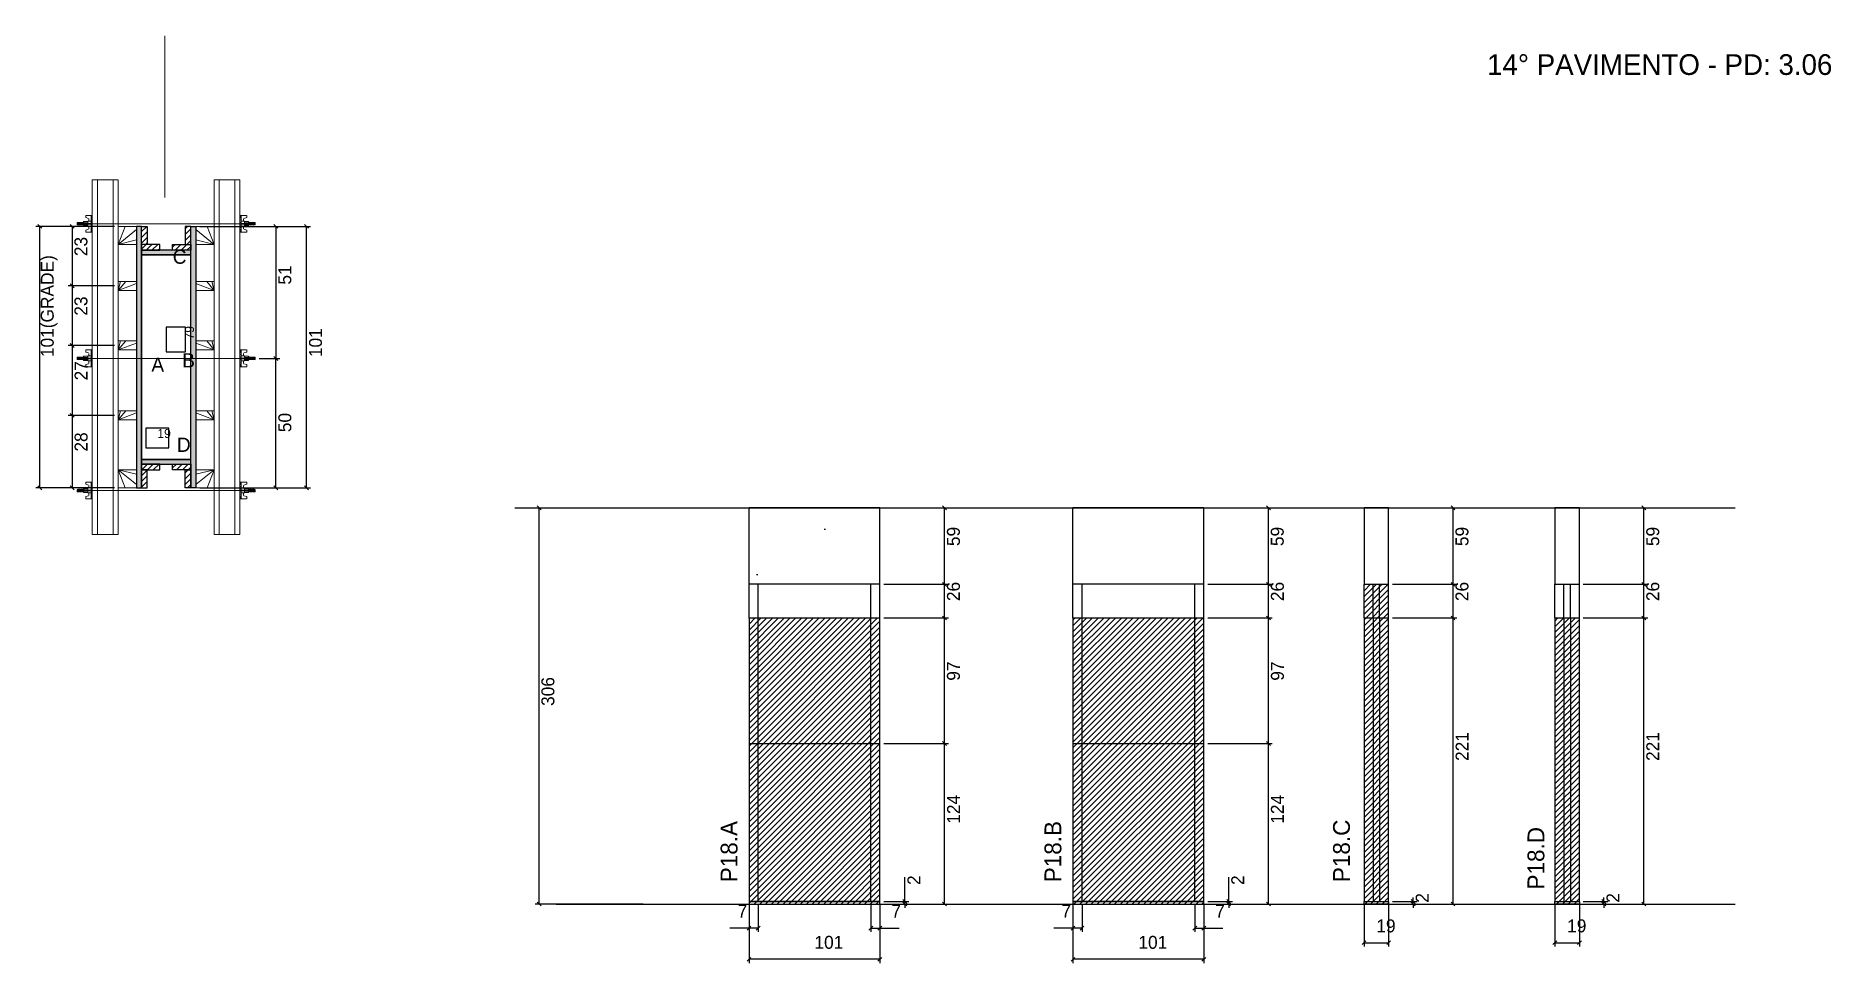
# Model space of a CAD drawing. Header units: metres. Extents: x 7317 to 8703, y 7391 to 8107.
import ezdxf

# ---------------------------------------------------------------- set-up
doc = ezdxf.new("R2010")
doc.units = ezdxf.units.M
for name, color, linetype in [('CHAPA', 7, 'Continuous'), ('COTA', 7, 'Continuous'), ('Hachura', 7, 'Continuous'), ('Madeira', 7, 'Continuous'), ('NIVEL 2° PAV.', 7, 'Continuous'), ('NOMENCLATURA', 7, 'Continuous'), ('Nível', 7, 'Continuous'), ('Painéis', 7, 'Continuous'), ('Perfil Metálico', 7, 'Continuous'), ('SARR_2.2x7', 7, 'Continuous'), ('SARRAFO', 7, 'Continuous'), ('Texto Seção', 7, 'Continuous'), ('TEXTO_GERAL', 7, 'Continuous')]:
    doc.layers.add(name, color=color, linetype=linetype)

msp = doc.modelspace()

# ---------------------------------------------------------------- hatches: boundary and pattern name
at = {"layer": 'COTA'}
h = msp.add_hatch(dxfattribs=at)
h.set_pattern_fill('AR-CONC')
h.paths.add_polyline_path([(7867.9, 7742.2), (7867.9, 7683.2), (7968.9, 7683.2), (7968.9, 7742.2), (7867.9, 7742.2)])
h = msp.add_hatch(dxfattribs=at)
h.set_pattern_fill('AR-CONC')
h.paths.add_polyline_path([(8118, 7742.2), (8118, 7683.2), (8220, 7683.2), (8220, 7742.2), (8118, 7742.2)])
h = msp.add_hatch(dxfattribs=at)
h.set_pattern_fill('AR-CONC')
h.paths.add_polyline_path([(8361.7, 7683.2), (8361.7, 7742.2), (8342.7, 7742.2), (8342.7, 7683.2), (8361.7, 7683.2), (8361.7, 7683.2)])
h = msp.add_hatch(dxfattribs=at)
h.set_pattern_fill('AR-CONC')
h.paths.add_polyline_path([(8509, 7683.2), (8509, 7742.2), (8490, 7742.2), (8490, 7683.2), (8509, 7683.2), (8509, 7683.2)])
at = {"layer": 'Hachura'}
h = msp.add_hatch(color=7, dxfattribs=at)
h.dxf.hatch_style = 1
h.paths.add_polyline_path([(7398.9, 7959.7), (7394.9, 7959.7), (7394.9, 7757.7), (7398.9, 7757.7), (7398.9, 7959.7)])
h = msp.add_hatch(color=7, dxfattribs=at)
h.dxf.hatch_style = 1
h.paths.add_polyline_path([(7398.9, 7959.7), (7394.9, 7959.7), (7394.9, 7757.7), (7398.9, 7757.7), (7398.9, 7959.7)])
h = msp.add_hatch(dxfattribs=at)
h.set_pattern_fill('ANSI31')
h.paths.add_polyline_path([(7398.9, 7945.7), (7403.3, 7945.7), (7403.3, 7959.7), (7398.9, 7959.7), (7398.9, 7945.7)])
h = msp.add_hatch(dxfattribs=at)
h.set_pattern_fill('ANSI31')
h.paths.add_polyline_path([(7436.9, 7945.7), (7432.5, 7945.7), (7432.5, 7959.7), (7436.9, 7959.7), (7436.9, 7945.7)])
h = msp.add_hatch(color=7, dxfattribs=at)
h.dxf.hatch_style = 1
h.paths.add_polyline_path([(7436.9, 7959.7), (7440.9, 7959.7), (7440.9, 7757.7), (7436.9, 7757.7), (7436.9, 7959.7)])
h = msp.add_hatch(color=7, dxfattribs=at)
h.dxf.hatch_style = 1
h.paths.add_polyline_path([(7436.9, 7959.7), (7440.9, 7959.7), (7440.9, 7757.7), (7436.9, 7757.7), (7436.9, 7959.7)])
h = msp.add_hatch(dxfattribs=at)
h.set_pattern_fill('ANSI31')
h.paths.add_polyline_path([(7398.9, 7941.3), (7398.9, 7945.7), (7412.9, 7945.7), (7412.9, 7941.3), (7398.9, 7941.3)])
h = msp.add_hatch(dxfattribs=at)
h.set_pattern_fill('ANSI31')
h.paths.add_polyline_path([(7436.9, 7941.3), (7436.9, 7945.7), (7422.9, 7945.7), (7422.9, 7941.3), (7436.9, 7941.3)])
h = msp.add_hatch(color=7, dxfattribs=at)
h.dxf.hatch_style = 1
h.paths.add_polyline_path([(7436.9, 7937.7), (7436.9, 7941.3), (7398.9, 7941.3), (7398.9, 7937.7), (7436.9, 7937.7)])
h = msp.add_hatch(color=7, dxfattribs=at)
h.dxf.hatch_style = 1
h.paths.add_polyline_path([(7436.9, 7937.7), (7436.9, 7941.3), (7398.9, 7941.3), (7398.9, 7937.7), (7436.9, 7937.7)])
h = msp.add_hatch(color=7, dxfattribs=at)
h.dxf.hatch_style = 1
h.paths.add_polyline_path([(7436.9, 7776.1), (7436.9, 7779.7), (7398.9, 7779.7), (7398.9, 7776.1), (7436.9, 7776.1)])
h = msp.add_hatch(color=7, dxfattribs=at)
h.dxf.hatch_style = 1
h.paths.add_polyline_path([(7436.9, 7776.1), (7436.9, 7779.7), (7398.9, 7779.7), (7398.9, 7776.1), (7436.9, 7776.1)])
h = msp.add_hatch(dxfattribs=at)
h.set_pattern_fill('ANSI31')
h.paths.add_polyline_path([(7398.9, 7771.7), (7398.9, 7776.1), (7412.9, 7776.1), (7412.9, 7771.7), (7398.9, 7771.7)])
h = msp.add_hatch(dxfattribs=at)
h.set_pattern_fill('ANSI31')
h.paths.add_polyline_path([(7436.9, 7771.7), (7436.9, 7776.1), (7422.9, 7776.1), (7422.9, 7771.7), (7436.9, 7771.7)])
h = msp.add_hatch(dxfattribs=at)
h.set_pattern_fill('ANSI31')
h.paths.add_polyline_path([(7398.9, 7771.7), (7403.3, 7771.7), (7403.3, 7757.7), (7398.9, 7757.7), (7398.9, 7771.7)])
h = msp.add_hatch(dxfattribs=at)
h.set_pattern_fill('ANSI31')
h.paths.add_polyline_path([(7436.9, 7771.7), (7432.5, 7771.7), (7432.5, 7757.7), (7436.9, 7757.7), (7436.9, 7771.7)])
h = msp.add_hatch(dxfattribs=at)
h.set_pattern_fill('ANSI31')
h.paths.add_polyline_path([(8361.7, 7436.2), (8361.7, 7683.2), (8342.7, 7683.2), (8342.7, 7436.2), (8361.7, 7436.2)])
h = msp.add_hatch(dxfattribs=at)
h.set_pattern_fill('ANSI31')
h.paths.add_polyline_path([(7968.9, 7657.2), (7867.9, 7657.2), (7867.9, 7436.2), (7968.9, 7436.2), (7968.9, 7657.2)])
h = msp.add_hatch(dxfattribs=at)
h.set_pattern_fill('ANSI31')
h.paths.add_polyline_path([(8219, 7657.2), (8118, 7657.2), (8118, 7436.2), (8219, 7436.2), (8219, 7657.2)])
h = msp.add_hatch(dxfattribs=at)
h.set_pattern_fill('ANSI31')
h.paths.add_polyline_path([(8509, 7436.2), (8509, 7657.2), (8490, 7657.2), (8490, 7436.2), (8509, 7436.2)])

# ---------------------------------------------------------------- linework, layer by layer
at = {"layer": 'CHAPA', "color": 1, "lineweight": 25}
for points in [[(7398.9, 7959.7), (7394.9, 7959.7), (7394.9, 7757.7), (7398.9, 7757.7)], [(7398.9, 7959.7), (7394.9, 7959.7), (7394.9, 7757.7), (7398.9, 7757.7)], [(7436.9, 7959.7), (7440.9, 7959.7), (7440.9, 7757.7), (7436.9, 7757.7)], [(7436.9, 7959.7), (7440.9, 7959.7), (7440.9, 7757.7), (7436.9, 7757.7)], [(7436.9, 7937.7), (7436.9, 7941.3), (7398.9, 7941.3), (7398.9, 7937.7)], [(7436.9, 7937.7), (7436.9, 7941.3), (7398.9, 7941.3), (7398.9, 7937.7)], [(7436.9, 7776.1), (7436.9, 7779.7), (7398.9, 7779.7), (7398.9, 7776.1)], [(7436.9, 7776.1), (7436.9, 7779.7), (7398.9, 7779.7), (7398.9, 7776.1)]]:
    msp.add_lwpolyline(points, close=True, dxfattribs=at)
at = {"layer": 'COTA', "color": 241, "lineweight": 25}
for p, q in [((7377.9, 7959.7), (7317.3, 7959.7)), ((7320.3, 7757.7), (7320.3, 7959.7)), ((7377.9, 7959.7), (7342.3, 7959.7)), ((7345.3, 7959.7), (7345.3, 7913.7)), ((7443.9, 7959.7), (7529.3, 7959.7)), ((7477.9, 7959.7), (7505.6, 7959.7)), ((7502.6, 7959.7), (7502.6, 7857.7)), ((7526.3, 7757.7), (7526.3, 7959.7)), ((7377.9, 7913.7), (7342.3, 7913.7)), ((7377.9, 7913.7), (7342.3, 7913.7)), ((7345.3, 7913.7), (7345.3, 7867.7)), ((7377.9, 7867.7), (7342.3, 7867.7)), ((7377.9, 7867.7), (7342.3, 7867.7)), ((7345.3, 7867.7), (7345.3, 7813.7)), ((7489.7, 7857.7), (7505.6, 7857.7)), ((7489.7, 7857.7), (7505.6, 7857.7)), ((7502.6, 7757.7), (7502.6, 7857.7)), ((7377.9, 7813.7), (7342.3, 7813.7)), ((7377.9, 7813.7), (7342.3, 7813.7)), ((7345.3, 7813.7), (7345.3, 7757.7)), ((7377.9, 7757.7), (7317.3, 7757.7)), ((7377.9, 7757.7), (7342.3, 7757.7)), ((7443.9, 7757.7), (7529.3, 7757.7)), ((7477.9, 7757.7), (7505.6, 7757.7)), ((7968.9, 7742.2), (7867.9, 7742.2)), ((7867.9, 7683.2), (7867.9, 7742.2)), ((7968.9, 7683.2), (7968.9, 7742.2)), ((8219, 7742.2), (8118, 7742.2)), ((8118, 7683.2), (8118, 7742.2)), ((8219, 7683.2), (8219, 7742.2))]:
    msp.add_line(p, q, dxfattribs=at)
at = {"layer": 'COTA', "color": 0, "lineweight": 25}
for p, q in [((7321.8, 7958.2), (7318.8, 7961.2)), ((7346.8, 7958.2), (7343.8, 7961.2)), ((7504.1, 7958.2), (7501.1, 7961.2)), ((7527.8, 7958.2), (7524.8, 7961.2)), ((7343.8, 7915.2), (7346.8, 7912.2)), ((7346.8, 7912.2), (7343.8, 7915.2)), ((7343.8, 7869.2), (7346.8, 7866.2)), ((7346.8, 7866.2), (7343.8, 7869.2)), ((7504.1, 7856.2), (7501.1, 7859.2)), ((7501.1, 7859.2), (7504.1, 7856.2)), ((7343.8, 7815.2), (7346.8, 7812.2)), ((7346.8, 7812.2), (7343.8, 7815.2)), ((7318.8, 7759.2), (7321.8, 7756.2)), ((7343.8, 7759.2), (7346.8, 7756.2)), ((7501.1, 7759.2), (7504.1, 7756.2)), ((7524.8, 7759.2), (7527.8, 7756.2)), ((8020.3, 7740.7), (8017.3, 7743.7)), ((8270.4, 7740.7), (8267.4, 7743.7)), ((8412.9, 7740.7), (8409.9, 7743.7)), ((8560.2, 7740.7), (8557.2, 7743.7)), ((8020.3, 7681.7), (8017.3, 7684.7)), ((8017.3, 7684.7), (8020.3, 7681.7)), ((8270.4, 7681.7), (8267.4, 7684.7)), ((8267.4, 7684.7), (8270.4, 7681.7)), ((8409.9, 7684.7), (8412.9, 7681.7)), ((8557.2, 7684.7), (8560.2, 7681.7)), ((8017.3, 7658.7), (8020.3, 7655.7)), ((8267.4, 7658.7), (8270.4, 7655.7)), ((8412.9, 7655.7), (8409.9, 7658.7)), ((8560.2, 7655.7), (8557.2, 7658.7)), ((8020.3, 7558.7), (8017.3, 7561.7)), ((8270.4, 7558.7), (8267.4, 7561.7)), ((7986.7, 7439.7), (7989.7, 7436.7)), ((7989.7, 7434.7), (7986.7, 7437.7)), ((8017.3, 7437.7), (8020.3, 7434.7)), ((8236.7, 7439.7), (8239.7, 7436.7)), ((8239.7, 7434.7), (8236.7, 7437.7)), ((8267.4, 7437.7), (8270.4, 7434.7)), ((8379.1, 7439.7), (8382.1, 7436.7)), ((8382.1, 7434.7), (8379.1, 7437.7)), ((8409.9, 7437.7), (8412.9, 7434.7)), ((8526.4, 7439.7), (8529.4, 7436.7)), ((8529.4, 7434.7), (8526.4, 7437.7)), ((8557.2, 7437.7), (8560.2, 7434.7)), ((7869.4, 7419.1), (7866.4, 7416.1)), ((7873.4, 7416.1), (7876.4, 7419.1)), ((7963.4, 7419.1), (7960.4, 7416.1)), ((7967.4, 7416.1), (7970.4, 7419.1)), ((8119.5, 7419.1), (8116.5, 7416.1)), ((8123.5, 7416.1), (8126.5, 7419.1)), ((8213.5, 7419.1), (8210.5, 7416.1)), ((8217.5, 7416.1), (8220.5, 7419.1)), ((8344.2, 7407.8), (8341.2, 7404.8)), ((8360.2, 7404.8), (8363.2, 7407.8)), ((8491.5, 7407.8), (8488.5, 7404.8)), ((8507.5, 7404.8), (8510.5, 7407.8)), ((7869.4, 7395), (7866.4, 7392)), ((7967.4, 7392), (7970.4, 7395)), ((8119.5, 7395), (8116.5, 7392)), ((8217.5, 7392), (8220.5, 7395))]:
    msp.add_line(p, q, dxfattribs=at)
at = {"layer": 'COTA', "color": 180, "lineweight": 25}
for p, q in [((7432.9, 7881.8), (7417.9, 7881.8)), ((7417.9, 7881.8), (7417.9, 7862.8)), ((7432.9, 7862.8), (7432.9, 7881.8)), ((7417.9, 7862.8), (7432.9, 7862.8)), ((7420.1, 7803.7), (7402.1, 7803.7)), ((7402.1, 7803.7), (7402.1, 7788.7)), ((7420.1, 7788.7), (7420.1, 7803.7)), ((7402.1, 7788.7), (7420.1, 7788.7))]:
    msp.add_line(p, q, dxfattribs=at)
at = {"layer": 'COTA', "color": 4, "lineweight": 25}
for p, q in [((7971.9, 7742.2), (8021.8, 7742.2)), ((8018.8, 7683.2), (8018.8, 7742.2)), ((8222, 7742.2), (8271.9, 7742.2)), ((8268.9, 7683.2), (8268.9, 7742.2)), ((8364.7, 7742.2), (8414.4, 7742.2)), ((8411.4, 7683.2), (8411.4, 7742.2)), ((8512, 7742.2), (8561.7, 7742.2)), ((8558.7, 7683.2), (8558.7, 7742.2)), ((7971.9, 7683.2), (8021.8, 7683.2)), ((7971.9, 7683.2), (8021.8, 7683.2)), ((8018.8, 7657.2), (8018.8, 7683.2)), ((8222, 7683.2), (8271.9, 7683.2)), ((8222, 7683.2), (8271.9, 7683.2)), ((8268.9, 7657.2), (8268.9, 7683.2)), ((8364.7, 7683.2), (8414.4, 7683.2)), ((8512, 7683.2), (8561.7, 7683.2)), ((7971.9, 7657.2), (8021.8, 7657.2)), ((8222, 7657.2), (8271.9, 7657.2)), ((8364.7, 7657.2), (8414.4, 7657.2)), ((8411.4, 7436.2), (8411.4, 7657.2)), ((8512, 7657.2), (8561.7, 7657.2)), ((8558.7, 7436.2), (8558.7, 7657.2)), ((7971.9, 7560.2), (8021.8, 7560.2)), ((8018.8, 7436.2), (8018.8, 7560.2)), ((8222, 7560.2), (8271.9, 7560.2)), ((8268.9, 7436.2), (8268.9, 7560.2)), ((7988.2, 7438.2), (7988.2, 7457)), ((8238.2, 7438.2), (8238.2, 7457)), ((7867.9, 7435.2), (7867.9, 7390.5)), ((7867.9, 7433.2), (7867.9, 7414.6)), ((7874.9, 7435.2), (7874.9, 7414.6)), ((7961.9, 7435.2), (7961.9, 7414.6)), ((7968.9, 7435.2), (7968.9, 7390.5)), ((7968.9, 7433.2), (7968.9, 7414.6)), ((7971.9, 7438.2), (7991.2, 7438.2)), ((7971.9, 7436.2), (7991.2, 7436.2)), ((7971.9, 7436.2), (8021.8, 7436.2)), ((7988.2, 7436.2), (7988.2, 7438.2)), ((7988.2, 7436.2), (7988.2, 7433.2)), ((8118, 7435.2), (8118, 7390.5)), ((8118, 7433.2), (8118, 7414.6)), ((8125, 7435.2), (8125, 7414.6)), ((8212, 7435.2), (8212, 7414.6)), ((8219, 7435.2), (8219, 7390.5)), ((8219, 7433.2), (8219, 7414.6)), ((8222, 7438.2), (8241.2, 7438.2)), ((8222, 7436.2), (8241.2, 7436.2)), ((8222, 7436.2), (8271.9, 7436.2)), ((8238.2, 7436.2), (8238.2, 7438.2)), ((8238.2, 7436.2), (8238.2, 7433.2)), ((8342.7, 7435.2), (8342.7, 7403.3)), ((8361.7, 7435.2), (8361.7, 7403.3)), ((8364.7, 7438.2), (8383.6, 7438.2)), ((8364.7, 7436.2), (8383.6, 7436.2)), ((8364.7, 7436.2), (8414.4, 7436.2)), ((8380.6, 7438.2), (8380.6, 7441.2)), ((8380.6, 7436.2), (8380.6, 7438.2)), ((8380.6, 7436.2), (8380.6, 7433.2)), ((8490, 7435.2), (8490, 7403.3)), ((8509, 7435.2), (8509, 7403.3)), ((8512, 7438.2), (8530.9, 7438.2)), ((8512, 7436.2), (8530.9, 7436.2)), ((8512, 7436.2), (8561.7, 7436.2)), ((8527.9, 7438.2), (8527.9, 7441.2)), ((8527.9, 7436.2), (8527.9, 7438.2)), ((8527.9, 7436.2), (8527.9, 7433.2)), ((7867.9, 7417.6), (7853.2, 7417.6)), ((7874.9, 7417.6), (7867.9, 7417.6)), ((7961.9, 7417.6), (7968.9, 7417.6)), ((7968.9, 7417.6), (7983.7, 7417.6)), ((8118, 7417.6), (8103.3, 7417.6)), ((8125, 7417.6), (8118, 7417.6)), ((8212, 7417.6), (8219, 7417.6)), ((8219, 7417.6), (8233.7, 7417.6)), ((8342.7, 7406.3), (8361.7, 7406.3)), ((8490, 7406.3), (8509, 7406.3)), ((7968.9, 7393.5), (7867.9, 7393.5)), ((8219, 7393.5), (8118, 7393.5))]:
    msp.add_line(p, q, dxfattribs=at)
at = {"layer": 'COTA', "color": 241, "lineweight": 25}
for points in [[(8361.7, 7683.2), (8361.7, 7742.2), (8342.7, 7742.2), (8342.7, 7683.2)], [(8509, 7683.2), (8509, 7742.2), (8490, 7742.2), (8490, 7683.2)]]:
    msp.add_lwpolyline(points, dxfattribs=at)
at = {"layer": 'Hachura', "color": 0, "lineweight": 9}
for p, q in [((7349.4, 7962.7), (7349.1, 7962.4)), ((7349.1, 7962.4), (7349.1, 7961.1)), ((7349.4, 7960.8), (7349.1, 7961.1)), ((7349.8, 7962.7), (7349.4, 7962.7)), ((7349.4, 7960.8), (7349.4, 7962.7)), ((7350.1, 7960.8), (7349.4, 7962.1)), ((7350, 7960.7), (7349.4, 7961.8)), ((7349.4, 7961.3), (7349.8, 7960.7)), ((7349.4, 7961.1), (7349.6, 7960.8)), ((7349.8, 7962.8), (7350.9, 7960.7)), ((7349.8, 7962.7), (7350.7, 7960.8)), ((7349.8, 7962.7), (7350.7, 7960.8)), ((7351.2, 7960.7), (7350.1, 7962.9)), ((7350.1, 7960.8), (7350.7, 7960.8)), ((7350.9, 7962.7), (7350.3, 7962.7)), ((7351.2, 7960.8), (7350.3, 7962.7)), ((7350.9, 7962.7), (7351.9, 7960.8)), ((7351, 7962.8), (7352.1, 7960.7)), ((7352.3, 7960.7), (7351.2, 7962.9)), ((7351.9, 7960.8), (7351.2, 7960.8)), ((7352.1, 7962.7), (7351.4, 7962.7)), ((7352.4, 7960.8), (7351.4, 7962.7)), ((7351.6, 7962.7), (7351.4, 7962.7)), ((7352.1, 7962.7), (7353, 7960.8)), ((7352.2, 7962.8), (7353.2, 7960.7)), ((7353.5, 7960.7), (7352.4, 7962.9)), ((7352.6, 7960.8), (7352.4, 7960.8)), ((7353.2, 7962.7), (7352.6, 7962.7)), ((7353.6, 7960.8), (7352.6, 7962.7)), ((7352.6, 7960.8), (7353, 7960.8)), ((7353.2, 7962.7), (7354.2, 7960.8)), ((7354.2, 7961.6), (7353.6, 7962.9)), ((7353.6, 7960.8), (7354.2, 7960.8)), ((7354.2, 7961.8), (7353.8, 7962.7)), ((7354.2, 7962.7), (7353.8, 7962.7)), ((7354.2, 7960), (7354.2, 7963.4)), ((7354.2, 7963.4), (7357.4, 7963.4)), ((7354.2, 7962.4), (7357.4, 7962.4)), ((7354.2, 7960.8), (7357.4, 7960.8)), ((7357.4, 7960), (7354.2, 7960)), ((7354.3, 7960), (7354.3, 7963.4)), ((7360.9, 7968.2), (7355.8, 7968.2)), ((7355.8, 7968.2), (7355.8, 7966.5)), ((7355.8, 7966.5), (7358, 7965.9)), ((7355.8, 7956.9), (7358, 7957.5)), ((7355.8, 7955.3), (7355.8, 7956.9)), ((7357.4, 7963.6), (7357.4, 7959.8)), ((7360, 7963.6), (7357.4, 7963.6)), ((7357.4, 7959.8), (7357.4, 7960)), ((7357.4, 7959.8), (7357.4, 7960)), ((7357.4, 7959.8), (7360, 7959.8)), ((7360, 7962), (7358, 7962)), ((7358, 7961.5), (7360, 7961.5)), ((7358.2, 7965.6), (7358.2, 7963.6)), ((7358.2, 7957.8), (7358.2, 7959.8)), ((7360, 7968.2), (7360, 7955.3)), ((7360, 7968.2), (7360, 7963)), ((7360, 7968), (7360.9, 7968)), ((7360, 7967.8), (7360.9, 7967.8)), ((7360, 7967.5), (7360.9, 7967.5)), ((7360, 7967), (7360.9, 7967)), ((7360, 7966.2), (7360.9, 7966.2)), ((7360, 7964.8), (7360.9, 7964.8)), ((7360, 7961.7), (7360, 7963.6)), ((7360, 7963), (7360, 7962.4)), ((7360, 7961.7), (7360.9, 7961.7)), ((7360, 7958.7), (7360.9, 7958.7)), ((7360, 7957.3), (7360.9, 7957.3)), ((7360, 7956.4), (7360.9, 7956.4)), ((7360, 7955.9), (7360.9, 7955.9)), ((7360, 7955.6), (7360.9, 7955.6)), ((7360, 7955.4), (7360.9, 7955.4)), ((7360.3, 7962.7), (7360.1, 7962.7)), ((7360.1, 7960.7), (7360.6, 7960.7)), ((7360.8, 7962.7), (7360.3, 7962.7)), ((7360.9, 7955.3), (7360.9, 7968.2)), ((7360.9, 7956.2), (7360.9, 7964)), ((7474.9, 7955.3), (7474.9, 7968.2)), ((7474.9, 7968.2), (7480, 7968.2)), ((7475.8, 7968), (7474.9, 7968)), ((7475.8, 7967.8), (7474.9, 7967.8)), ((7475.8, 7967.5), (7474.9, 7967.5)), ((7475.8, 7967), (7474.9, 7967)), ((7475.8, 7966.2), (7474.9, 7966.2)), ((7475.8, 7964.8), (7474.9, 7964.8)), ((7474.9, 7956.2), (7474.9, 7964)), ((7475.8, 7961.7), (7474.9, 7961.7)), ((7475.8, 7958.7), (7474.9, 7958.7)), ((7475.8, 7957.3), (7474.9, 7957.3)), ((7475.8, 7956.4), (7474.9, 7956.4)), ((7475.8, 7955.9), (7474.9, 7955.9)), ((7475.8, 7955.6), (7474.9, 7955.6)), ((7475.8, 7955.4), (7474.9, 7955.4)), ((7475.1, 7962.7), (7475.5, 7962.7)), ((7475.7, 7960.7), (7475.3, 7960.7)), ((7475.5, 7962.7), (7475.7, 7962.7)), ((7475.8, 7968.2), (7475.8, 7955.3)), ((7475.8, 7968.2), (7475.8, 7963)), ((7475.8, 7961.7), (7475.8, 7963.6)), ((7475.8, 7963.6), (7478.4, 7963.6)), ((7475.8, 7963), (7475.8, 7962.4)), ((7475.8, 7962), (7477.8, 7962)), ((7477.8, 7961.5), (7475.8, 7961.5)), ((7478.4, 7959.8), (7475.8, 7959.8)), ((7477.6, 7965.6), (7477.6, 7963.6)), ((7477.6, 7957.8), (7477.6, 7959.8)), ((7480.1, 7966.5), (7477.9, 7965.9)), ((7480.1, 7956.9), (7477.9, 7957.5)), ((7478.4, 7963.6), (7478.4, 7959.8)), ((7481.6, 7963.4), (7478.4, 7963.4)), ((7481.6, 7962.4), (7478.4, 7962.4)), ((7481.6, 7960.8), (7478.4, 7960.8)), ((7478.4, 7960), (7481.6, 7960)), ((7478.4, 7959.8), (7478.4, 7960)), ((7478.4, 7959.8), (7478.4, 7960)), ((7480.1, 7968.2), (7480.1, 7966.5)), ((7480.1, 7955.3), (7480.1, 7956.9)), ((7481.5, 7960), (7481.5, 7963.4)), ((7481.6, 7960), (7481.6, 7963.4)), ((7481.6, 7961.6), (7482.3, 7962.9)), ((7482.6, 7962.7), (7481.6, 7960.8)), ((7481.6, 7961.8), (7482.1, 7962.7)), ((7481.6, 7962.7), (7482.1, 7962.7)), ((7482.3, 7960.8), (7481.6, 7960.8)), ((7482.3, 7960.7), (7483.4, 7962.9)), ((7482.3, 7960.8), (7483.2, 7962.7)), ((7483.7, 7962.8), (7482.6, 7960.7)), ((7482.6, 7962.7), (7483.2, 7962.7)), ((7483.7, 7962.7), (7482.8, 7960.8)), ((7483.2, 7960.8), (7482.8, 7960.8)), ((7483.2, 7960.8), (7483.4, 7960.8)), ((7483.4, 7960.8), (7484.4, 7962.7)), ((7483.5, 7960.7), (7484.6, 7962.9)), ((7484.8, 7962.8), (7483.7, 7960.7)), ((7483.7, 7962.7), (7484.4, 7962.7)), ((7484.9, 7962.7), (7483.9, 7960.8)), ((7483.9, 7960.8), (7484.6, 7960.8)), ((7484.2, 7962.7), (7484.4, 7962.7)), ((7484.6, 7960.8), (7485.6, 7962.7)), ((7484.7, 7960.7), (7485.7, 7962.9)), ((7486, 7962.8), (7484.9, 7960.7)), ((7484.9, 7962.7), (7485.6, 7962.7)), ((7486.1, 7962.7), (7485.1, 7960.8)), ((7486.1, 7962.7), (7485.1, 7960.8)), ((7485.7, 7960.8), (7485.1, 7960.8)), ((7485.7, 7960.8), (7486.4, 7962.1)), ((7485.8, 7960.7), (7486.4, 7961.8)), ((7486.1, 7962.7), (7486.4, 7962.7)), ((7486.4, 7961.3), (7486.1, 7960.7)), ((7486.4, 7961.1), (7486.3, 7960.8)), ((7486.4, 7962.7), (7486.7, 7962.4)), ((7486.4, 7960.8), (7486.4, 7962.7)), ((7486.4, 7960.8), (7486.7, 7961.1)), ((7486.7, 7962.4), (7486.7, 7961.1)), ((7360, 7955.3), (7355.8, 7955.3)), ((7360, 7955.3), (7360.9, 7955.3)), ((7475.8, 7955.3), (7474.9, 7955.3)), ((7475.8, 7955.3), (7480.1, 7955.3)), ((7349.4, 7858.7), (7349.1, 7858.4)), ((7349.1, 7858.4), (7349.1, 7857.1)), ((7349.8, 7858.7), (7349.4, 7858.7)), ((7349.4, 7856.8), (7349.4, 7858.7)), ((7349.8, 7858.8), (7350.9, 7856.7)), ((7349.8, 7858.7), (7350.7, 7856.8)), ((7349.8, 7858.7), (7350.7, 7856.8)), ((7351.2, 7856.7), (7350.1, 7858.8)), ((7350.9, 7858.7), (7350.3, 7858.7)), ((7351.2, 7856.8), (7350.3, 7858.7)), ((7350.9, 7858.7), (7351.9, 7856.8)), ((7351, 7858.8), (7352.1, 7856.7)), ((7352.3, 7856.7), (7351.2, 7858.8)), ((7352.1, 7858.7), (7351.4, 7858.7)), ((7352.4, 7856.8), (7351.4, 7858.7)), ((7351.6, 7858.7), (7351.4, 7858.7)), ((7352.1, 7858.7), (7353, 7856.8)), ((7352.2, 7858.8), (7353.2, 7856.7)), ((7353.5, 7856.7), (7352.4, 7858.8)), ((7353.2, 7858.7), (7352.6, 7858.7)), ((7353.6, 7856.8), (7352.6, 7858.7)), ((7353.2, 7858.7), (7354.2, 7856.8)), ((7354.2, 7857.6), (7353.6, 7858.8)), ((7354.2, 7857.8), (7353.8, 7858.7)), ((7354.2, 7858.7), (7353.8, 7858.7)), ((7354.2, 7856), (7354.2, 7859.4)), ((7354.2, 7859.4), (7357.4, 7859.4)), ((7354.2, 7858.4), (7357.4, 7858.4)), ((7354.3, 7856), (7354.3, 7859.4)), ((7360.9, 7864.2), (7355.8, 7864.2)), ((7355.8, 7864.2), (7355.8, 7862.5)), ((7355.8, 7862.5), (7358, 7861.9)), ((7357.4, 7859.6), (7357.4, 7855.8)), ((7360, 7859.6), (7357.4, 7859.6)), ((7358.2, 7861.6), (7358.2, 7859.6)), ((7360, 7864.2), (7360, 7851.3)), ((7360, 7864.2), (7360, 7859)), ((7360, 7864), (7360.9, 7864)), ((7360, 7863.8), (7360.9, 7863.8)), ((7360, 7863.5), (7360.9, 7863.5)), ((7360, 7863), (7360.9, 7863)), ((7360, 7862.2), (7360.9, 7862.2)), ((7360, 7860.8), (7360.9, 7860.8)), ((7360, 7857.7), (7360, 7859.6)), ((7360, 7859), (7360, 7858.4)), ((7360.3, 7858.7), (7360.1, 7858.7)), ((7360.8, 7858.7), (7360.3, 7858.7)), ((7360.9, 7851.3), (7360.9, 7864.2)), ((7360.9, 7852.2), (7360.9, 7860)), ((7474.9, 7851.3), (7474.9, 7864.2)), ((7474.9, 7864.2), (7480, 7864.2)), ((7475.8, 7864), (7474.9, 7864)), ((7475.8, 7863.8), (7474.9, 7863.8)), ((7475.8, 7863.5), (7474.9, 7863.5)), ((7475.8, 7863), (7474.9, 7863)), ((7475.8, 7862.2), (7474.9, 7862.2)), ((7475.8, 7860.8), (7474.9, 7860.8)), ((7474.9, 7852.2), (7474.9, 7860)), ((7475.1, 7858.7), (7475.5, 7858.7)), ((7475.5, 7858.7), (7475.7, 7858.7)), ((7475.8, 7864.2), (7475.8, 7851.3)), ((7475.8, 7864.2), (7475.8, 7859)), ((7475.8, 7857.7), (7475.8, 7859.6)), ((7475.8, 7859.6), (7478.4, 7859.6)), ((7475.8, 7859), (7475.8, 7858.4)), ((7477.6, 7861.6), (7477.6, 7859.6)), ((7480.1, 7862.5), (7477.9, 7861.9)), ((7478.4, 7859.6), (7478.4, 7855.8)), ((7481.6, 7859.4), (7478.4, 7859.4)), ((7481.6, 7858.4), (7478.4, 7858.4)), ((7480.1, 7864.2), (7480.1, 7862.5)), ((7481.5, 7856), (7481.5, 7859.4)), ((7481.6, 7856), (7481.6, 7859.4)), ((7481.6, 7857.6), (7482.3, 7858.8)), ((7482.6, 7858.7), (7481.6, 7856.8)), ((7481.6, 7857.8), (7482.1, 7858.7)), ((7481.6, 7858.7), (7482.1, 7858.7)), ((7482.3, 7856.7), (7483.4, 7858.8)), ((7482.3, 7856.8), (7483.2, 7858.7)), ((7483.7, 7858.8), (7482.6, 7856.7)), ((7482.6, 7858.7), (7483.2, 7858.7)), ((7483.7, 7858.7), (7482.8, 7856.8)), ((7483.4, 7856.8), (7484.4, 7858.7)), ((7483.5, 7856.7), (7484.6, 7858.8)), ((7484.8, 7858.8), (7483.7, 7856.7)), ((7483.7, 7858.7), (7484.4, 7858.7)), ((7484.9, 7858.7), (7483.9, 7856.8)), ((7484.2, 7858.7), (7484.4, 7858.7)), ((7484.6, 7856.8), (7485.6, 7858.7)), ((7484.7, 7856.7), (7485.7, 7858.8)), ((7486, 7858.8), (7484.9, 7856.7)), ((7484.9, 7858.7), (7485.6, 7858.7)), ((7486.1, 7858.7), (7485.1, 7856.8)), ((7486.1, 7858.7), (7485.1, 7856.8)), ((7486.1, 7858.7), (7486.4, 7858.7)), ((7486.4, 7858.7), (7486.7, 7858.4)), ((7486.4, 7856.8), (7486.4, 7858.7)), ((7486.7, 7858.4), (7486.7, 7857.1)), ((7349.4, 7856.8), (7349.1, 7857.1)), ((7350.1, 7856.8), (7349.4, 7858.1)), ((7350, 7856.7), (7349.4, 7857.8)), ((7349.4, 7857.3), (7349.8, 7856.7)), ((7349.4, 7857.1), (7349.6, 7856.8)), ((7350.1, 7856.8), (7350.7, 7856.8)), ((7351.9, 7856.8), (7351.2, 7856.8)), ((7352.6, 7856.8), (7352.4, 7856.8)), ((7352.6, 7856.8), (7353, 7856.8)), ((7353.6, 7856.8), (7354.2, 7856.8)), ((7354.2, 7856.8), (7357.4, 7856.8)), ((7357.4, 7856), (7354.2, 7856)), ((7355.8, 7852.9), (7358, 7853.5)), ((7355.8, 7851.3), (7355.8, 7852.9)), ((7360, 7851.3), (7355.8, 7851.3)), ((7357.4, 7855.8), (7357.4, 7856)), ((7357.4, 7855.8), (7357.4, 7856)), ((7357.4, 7855.8), (7360, 7855.8)), ((7360, 7858), (7358, 7858)), ((7358, 7857.5), (7360, 7857.5)), ((7358.2, 7853.8), (7358.2, 7855.8)), ((7360, 7857.7), (7360.9, 7857.7)), ((7360, 7854.7), (7360.9, 7854.7)), ((7360, 7853.3), (7360.9, 7853.3)), ((7360, 7852.4), (7360.9, 7852.4)), ((7360, 7851.9), (7360.9, 7851.9)), ((7360, 7851.6), (7360.9, 7851.6)), ((7360, 7851.4), (7360.9, 7851.4)), ((7360, 7851.3), (7360.9, 7851.3)), ((7360.1, 7856.7), (7360.6, 7856.7)), ((7475.8, 7857.7), (7474.9, 7857.7)), ((7475.8, 7854.7), (7474.9, 7854.7)), ((7475.8, 7853.3), (7474.9, 7853.3)), ((7475.8, 7852.4), (7474.9, 7852.4)), ((7475.8, 7851.9), (7474.9, 7851.9)), ((7475.8, 7851.6), (7474.9, 7851.6)), ((7475.8, 7851.4), (7474.9, 7851.4)), ((7475.8, 7851.3), (7474.9, 7851.3)), ((7475.7, 7856.7), (7475.3, 7856.7)), ((7475.8, 7858), (7477.8, 7858)), ((7477.8, 7857.5), (7475.8, 7857.5)), ((7478.4, 7855.8), (7475.8, 7855.8)), ((7475.8, 7851.3), (7480.1, 7851.3)), ((7477.6, 7853.8), (7477.6, 7855.8)), ((7480.1, 7852.9), (7477.9, 7853.5)), ((7481.6, 7856.8), (7478.4, 7856.8)), ((7478.4, 7856), (7481.6, 7856)), ((7478.4, 7855.8), (7478.4, 7856)), ((7478.4, 7855.8), (7478.4, 7856)), ((7480.1, 7851.3), (7480.1, 7852.9)), ((7482.3, 7856.8), (7481.6, 7856.8)), ((7483.2, 7856.8), (7482.8, 7856.8)), ((7483.2, 7856.8), (7483.4, 7856.8)), ((7483.9, 7856.8), (7484.6, 7856.8)), ((7485.7, 7856.8), (7485.1, 7856.8)), ((7485.7, 7856.8), (7486.4, 7858.1)), ((7485.8, 7856.7), (7486.4, 7857.8)), ((7486.4, 7857.3), (7486.1, 7856.7)), ((7486.4, 7857.1), (7486.3, 7856.8)), ((7486.4, 7856.8), (7486.7, 7857.1)), ((7360, 7762.2), (7355.8, 7762.2)), ((7355.8, 7762.2), (7355.8, 7760.5)), ((7360, 7749.3), (7360, 7762.2)), ((7360, 7762.2), (7360.9, 7762.2)), ((7360, 7762), (7360.9, 7762)), ((7360, 7761.8), (7360.9, 7761.8)), ((7360, 7761.5), (7360.9, 7761.5)), ((7360.9, 7762.2), (7360.9, 7749.3)), ((7474.9, 7762.2), (7474.9, 7749.3)), ((7475.8, 7762.2), (7474.9, 7762.2)), ((7475.8, 7762), (7474.9, 7762)), ((7475.8, 7761.8), (7474.9, 7761.8)), ((7475.8, 7761.5), (7474.9, 7761.5)), ((7475.8, 7749.3), (7475.8, 7762.2)), ((7475.8, 7762.2), (7480.1, 7762.2)), ((7480.1, 7762.2), (7480.1, 7760.5)), ((7349.4, 7756.6), (7349.1, 7756.3)), ((7349.1, 7755), (7349.1, 7756.3)), ((7349.4, 7754.7), (7349.1, 7755)), ((7349.4, 7756.1), (7349.8, 7756.8)), ((7350, 7756.7), (7349.4, 7755.6)), ((7349.4, 7756.4), (7349.6, 7756.6)), ((7350.1, 7756.6), (7349.4, 7755.3)), ((7349.4, 7756.6), (7349.4, 7754.7)), ((7349.8, 7754.7), (7349.4, 7754.7)), ((7349.8, 7754.6), (7350.9, 7756.8)), ((7349.8, 7754.7), (7350.7, 7756.6)), ((7349.8, 7754.7), (7350.7, 7756.6)), ((7351.2, 7756.7), (7350.1, 7754.6)), ((7350.1, 7756.6), (7350.7, 7756.6)), ((7351.2, 7756.6), (7350.3, 7754.7)), ((7350.9, 7754.7), (7350.3, 7754.7)), ((7350.9, 7754.7), (7351.9, 7756.6)), ((7351, 7754.6), (7352.1, 7756.8)), ((7352.3, 7756.7), (7351.2, 7754.6)), ((7351.9, 7756.6), (7351.2, 7756.6)), ((7352.4, 7756.6), (7351.4, 7754.7)), ((7352.1, 7754.7), (7351.4, 7754.7)), ((7351.6, 7754.7), (7351.4, 7754.7)), ((7352.1, 7754.7), (7353, 7756.6)), ((7352.2, 7754.6), (7353.2, 7756.8)), ((7353.5, 7756.7), (7352.4, 7754.6)), ((7352.6, 7756.6), (7352.4, 7756.6)), ((7352.6, 7756.6), (7353, 7756.6)), ((7353.6, 7756.6), (7352.6, 7754.7)), ((7353.2, 7754.7), (7352.6, 7754.7)), ((7353.2, 7754.7), (7354.2, 7756.6)), ((7353.6, 7756.6), (7354.2, 7756.6)), ((7354.2, 7755.8), (7353.6, 7754.6)), ((7354.2, 7755.6), (7353.8, 7754.7)), ((7354.2, 7754.7), (7353.8, 7754.7)), ((7354.2, 7757.4), (7354.2, 7754)), ((7357.4, 7757.4), (7354.2, 7757.4)), ((7354.2, 7756.6), (7357.4, 7756.6)), ((7354.2, 7755.1), (7357.4, 7755.1)), ((7354.2, 7754), (7357.4, 7754)), ((7354.3, 7757.4), (7354.3, 7754)), ((7355.8, 7760.5), (7358, 7759.9)), ((7355.8, 7750.9), (7358, 7751.5)), ((7355.8, 7749.3), (7355.8, 7750.9)), ((7360.9, 7749.3), (7355.8, 7749.3)), ((7357.4, 7753.8), (7357.4, 7757.6)), ((7357.4, 7757.6), (7360, 7757.6)), ((7357.4, 7757.6), (7357.4, 7757.4)), ((7357.4, 7757.6), (7357.4, 7757.4)), ((7360, 7753.8), (7357.4, 7753.8)), ((7358, 7755.9), (7360, 7755.9)), ((7360, 7755.4), (7358, 7755.4)), ((7358.2, 7759.6), (7358.2, 7757.6)), ((7358.2, 7751.8), (7358.2, 7753.8)), ((7360, 7761), (7360.9, 7761)), ((7360, 7760.2), (7360.9, 7760.2)), ((7360, 7758.7), (7360.9, 7758.7)), ((7360, 7755.7), (7360, 7753.8)), ((7360, 7755.7), (7360.9, 7755.7)), ((7360, 7754.4), (7360, 7755.1)), ((7360, 7749.3), (7360, 7754.4)), ((7360, 7752.7), (7360.9, 7752.7)), ((7360, 7751.3), (7360.9, 7751.3)), ((7360, 7750.4), (7360.9, 7750.4)), ((7360, 7749.9), (7360.9, 7749.9)), ((7360, 7749.6), (7360.9, 7749.6)), ((7360, 7749.4), (7360.9, 7749.4)), ((7360.1, 7756.7), (7360.6, 7756.7)), ((7360.3, 7754.7), (7360.1, 7754.7)), ((7360.8, 7754.7), (7360.3, 7754.7)), ((7360.9, 7761.2), (7360.9, 7753.4)), ((7474.9, 7761.2), (7474.9, 7753.4)), ((7475.8, 7761), (7474.9, 7761)), ((7475.8, 7760.2), (7474.9, 7760.2)), ((7475.8, 7758.7), (7474.9, 7758.7)), ((7475.8, 7755.7), (7474.9, 7755.7)), ((7475.8, 7752.7), (7474.9, 7752.7)), ((7475.8, 7751.3), (7474.9, 7751.3)), ((7475.8, 7750.4), (7474.9, 7750.4)), ((7475.8, 7749.9), (7474.9, 7749.9)), ((7475.8, 7749.6), (7474.9, 7749.6)), ((7475.8, 7749.4), (7474.9, 7749.4)), ((7474.9, 7749.3), (7480, 7749.3)), ((7475.1, 7754.7), (7475.5, 7754.7)), ((7475.7, 7756.7), (7475.3, 7756.7)), ((7475.5, 7754.7), (7475.7, 7754.7)), ((7478.4, 7757.6), (7475.8, 7757.6)), ((7477.8, 7755.9), (7475.8, 7755.9)), ((7475.8, 7755.7), (7475.8, 7753.8)), ((7475.8, 7755.4), (7477.8, 7755.4)), ((7475.8, 7754.4), (7475.8, 7755.1)), ((7475.8, 7749.3), (7475.8, 7754.4)), ((7475.8, 7753.8), (7478.4, 7753.8)), ((7477.6, 7759.6), (7477.6, 7757.6)), ((7477.6, 7751.8), (7477.6, 7753.8)), ((7480.1, 7760.5), (7477.9, 7759.9)), ((7480.1, 7750.9), (7477.9, 7751.5)), ((7478.4, 7753.8), (7478.4, 7757.6)), ((7478.4, 7757.6), (7478.4, 7757.4)), ((7478.4, 7757.6), (7478.4, 7757.4)), ((7478.4, 7757.4), (7481.6, 7757.4)), ((7481.6, 7756.6), (7478.4, 7756.6)), ((7481.6, 7755.1), (7478.4, 7755.1)), ((7481.6, 7754), (7478.4, 7754)), ((7480.1, 7749.3), (7480.1, 7750.9)), ((7481.5, 7757.4), (7481.5, 7754)), ((7481.6, 7757.4), (7481.6, 7754)), ((7482.3, 7756.6), (7481.6, 7756.6)), ((7482.6, 7754.7), (7481.6, 7756.6)), ((7481.6, 7755.8), (7482.3, 7754.6)), ((7481.6, 7755.6), (7482.1, 7754.7)), ((7481.6, 7754.7), (7482.1, 7754.7)), ((7482.3, 7756.7), (7483.4, 7754.6)), ((7482.3, 7756.6), (7483.2, 7754.7)), ((7483.7, 7754.6), (7482.6, 7756.8)), ((7482.6, 7754.7), (7483.2, 7754.7)), ((7483.2, 7756.6), (7482.8, 7756.6)), ((7483.7, 7754.7), (7482.8, 7756.6)), ((7483.2, 7756.6), (7483.4, 7756.6)), ((7483.4, 7756.6), (7484.4, 7754.7)), ((7483.5, 7756.7), (7484.6, 7754.6)), ((7484.8, 7754.6), (7483.7, 7756.8)), ((7483.7, 7754.7), (7484.4, 7754.7)), ((7483.9, 7756.6), (7484.6, 7756.6)), ((7484.9, 7754.7), (7483.9, 7756.6)), ((7484.2, 7754.7), (7484.4, 7754.7)), ((7484.6, 7756.6), (7485.6, 7754.7)), ((7484.7, 7756.7), (7485.7, 7754.6)), ((7486, 7754.6), (7484.9, 7756.8)), ((7484.9, 7754.7), (7485.6, 7754.7)), ((7486.1, 7754.7), (7485.1, 7756.6)), ((7485.7, 7756.6), (7485.1, 7756.6)), ((7486.1, 7754.7), (7485.1, 7756.6)), ((7485.7, 7756.6), (7486.4, 7755.3)), ((7485.8, 7756.7), (7486.4, 7755.6)), ((7486.4, 7756.1), (7486.1, 7756.8)), ((7486.1, 7754.7), (7486.4, 7754.7)), ((7486.4, 7756.4), (7486.3, 7756.6)), ((7486.4, 7756.6), (7486.7, 7756.3)), ((7486.4, 7756.6), (7486.4, 7754.7)), ((7486.4, 7754.7), (7486.7, 7755)), ((7486.7, 7755), (7486.7, 7756.3))]:
    msp.add_line(p, q, dxfattribs=at)
at = {"layer": 'Hachura', "color": 251, "lineweight": 9}
for p, q in [((7485.7, 7961.7), (7353.9, 7961.7)), ((7485.7, 7857.7), (7353.9, 7857.7)), ((7485.7, 7755.7), (7353.9, 7755.7))]:
    msp.add_line(p, q, dxfattribs=at)
at = {"layer": 'Madeira', "color": 126, "lineweight": 18}
for p, q in [((7380.9, 7945.7), (7386.3, 7959.7)), ((7380.9, 7945.7), (7394.9, 7957.2)), ((7454.9, 7945.7), (7440.9, 7957.2)), ((7454.9, 7945.7), (7449.5, 7959.7)), ((7380.9, 7945.7), (7394.9, 7949.2)), ((7454.9, 7945.7), (7440.9, 7949.2)), ((7380.9, 7910.2), (7386.7, 7917.2)), ((7380.9, 7910.2), (7382.6, 7917.2)), ((7380.9, 7910.2), (7394.9, 7915.6)), ((7454.9, 7910.2), (7440.9, 7915.6)), ((7454.9, 7910.2), (7449.2, 7917.2)), ((7454.9, 7910.2), (7453.2, 7917.2)), ((7380.9, 7864.2), (7386.7, 7871.2)), ((7380.9, 7864.2), (7382.6, 7871.2)), ((7380.9, 7864.2), (7394.9, 7869.6)), ((7454.9, 7864.2), (7440.9, 7869.6)), ((7454.9, 7864.2), (7449.2, 7871.2)), ((7454.9, 7864.2), (7453.2, 7871.2)), ((7380.9, 7810.2), (7386.7, 7817.2)), ((7380.9, 7810.2), (7382.6, 7817.2)), ((7454.9, 7810.2), (7449.2, 7817.2)), ((7454.9, 7810.2), (7453.2, 7817.2)), ((7380.9, 7810.2), (7394.9, 7815.6)), ((7454.9, 7810.2), (7440.9, 7815.6)), ((7380.9, 7771.7), (7394.9, 7760.2)), ((7380.9, 7771.7), (7394.9, 7768.2)), ((7380.9, 7771.7), (7386.3, 7757.7)), ((7454.9, 7771.7), (7440.9, 7760.2)), ((7454.9, 7771.7), (7440.9, 7768.2)), ((7454.9, 7771.7), (7449.5, 7757.7))]:
    msp.add_line(p, q, dxfattribs=at)
for points in [[(7380.9, 7757.7), (7394.9, 7757.7), (7394.9, 7959.7), (7380.9, 7959.7)], [(7380.9, 7945.7), (7394.9, 7945.7), (7394.9, 7959.7), (7380.9, 7959.7)], [(7454.9, 7757.7), (7440.9, 7757.7), (7440.9, 7959.7), (7454.9, 7959.7)], [(7454.9, 7945.7), (7440.9, 7945.7), (7440.9, 7959.7), (7454.9, 7959.7)], [(7380.9, 7910.2), (7380.9, 7917.2), (7394.9, 7917.2), (7394.9, 7910.2)], [(7454.9, 7910.2), (7454.9, 7917.2), (7440.9, 7917.2), (7440.9, 7910.2)], [(7380.9, 7864.2), (7380.9, 7871.2), (7394.9, 7871.2), (7394.9, 7864.2)], [(7454.9, 7864.2), (7454.9, 7871.2), (7440.9, 7871.2), (7440.9, 7864.2)], [(7380.9, 7810.2), (7380.9, 7817.2), (7394.9, 7817.2), (7394.9, 7810.2)], [(7454.9, 7810.2), (7454.9, 7817.2), (7440.9, 7817.2), (7440.9, 7810.2)], [(7380.9, 7771.7), (7394.9, 7771.7), (7394.9, 7757.7), (7380.9, 7757.7)], [(7454.9, 7771.7), (7440.9, 7771.7), (7440.9, 7757.7), (7454.9, 7757.7)]]:
    msp.add_lwpolyline(points, close=True, dxfattribs=at)
at = {"layer": 'NIVEL 2° PAV.', "color": 4, "lineweight": 25}
for p, q in [((7702.6, 7742.2), (7708.8, 7742.2)), ((7705.8, 7436.2), (7705.8, 7742.2)), ((7786.3, 7436.2), (7702.8, 7436.2))]:
    msp.add_line(p, q, dxfattribs=at)
at = {"layer": 'NIVEL 2° PAV.', "color": 0, "lineweight": 25}
for p, q in [((7707.3, 7740.7), (7704.3, 7743.7)), ((7704.3, 7437.7), (7707.3, 7434.7))]:
    msp.add_line(p, q, dxfattribs=at)
at = {"layer": 'Nível', "color": 4, "lineweight": 25}
for p, q in [((7687.1, 7742.2), (8629.2, 7742.2)), ((7719, 7436.2), (8629.2, 7436.2))]:
    msp.add_line(p, q, dxfattribs=at)
at = {"layer": 'Painéis', "color": 200, "lineweight": 25}
for p, q in [((7968.9, 7683.2), (7867.9, 7683.2)), ((7867.9, 7657.2), (7867.9, 7683.2)), ((7968.9, 7657.2), (7968.9, 7683.2)), ((8219, 7683.2), (8118, 7683.2)), ((8118, 7657.2), (8118, 7683.2)), ((8219, 7657.2), (8219, 7683.2)), ((8342.7, 7683.2), (8361.7, 7683.2)), ((8342.7, 7657.2), (8342.7, 7683.2)), ((8361.7, 7657.2), (8361.7, 7683.2)), ((8490, 7683.2), (8509, 7683.2)), ((8490, 7657.2), (8490, 7683.2)), ((8509, 7657.2), (8509, 7683.2)), ((7867.9, 7657.2), (7867.9, 7436.2)), ((7867.9, 7657.2), (7968.9, 7657.2)), ((7968.9, 7436.2), (7968.9, 7657.2)), ((8118, 7657.2), (8118, 7436.2)), ((8118, 7657.2), (8219, 7657.2)), ((8219, 7436.2), (8219, 7657.2)), ((8342.7, 7657.2), (8342.7, 7438.2)), ((8342.7, 7657.2), (8361.7, 7657.2)), ((8361.7, 7438.2), (8361.7, 7657.2)), ((8490, 7657.2), (8490, 7438.2)), ((8490, 7657.2), (8509, 7657.2)), ((8509, 7438.2), (8509, 7657.2)), ((7867.9, 7560.2), (7968.9, 7560.2)), ((8118, 7560.2), (8219, 7560.2)), ((7867.9, 7438.2), (7968.9, 7438.2)), ((8118, 7438.2), (8219, 7438.2)), ((8342.7, 7438.2), (8361.7, 7438.2)), ((8490, 7438.2), (8509, 7438.2))]:
    msp.add_line(p, q, dxfattribs=at)
at = {"layer": 'Painéis', "color": 4, "lineweight": 25}
for p, q in [((8364.7, 7683.2), (8414.4, 7683.2)), ((8411.4, 7657.2), (8411.4, 7683.2)), ((8512, 7683.2), (8561.7, 7683.2)), ((8558.7, 7657.2), (8558.7, 7683.2)), ((7971.9, 7657.2), (8021.8, 7657.2)), ((8018.8, 7560.2), (8018.8, 7657.2)), ((8222, 7657.2), (8271.9, 7657.2)), ((8268.9, 7560.2), (8268.9, 7657.2)), ((8364.7, 7657.2), (8414.4, 7657.2)), ((8512, 7657.2), (8561.7, 7657.2)), ((7971.9, 7560.2), (8021.8, 7560.2)), ((8222, 7560.2), (8271.9, 7560.2))]:
    msp.add_line(p, q, dxfattribs=at)
at = {"layer": 'Painéis', "color": 0, "lineweight": 25}
for p, q in [((8412.9, 7681.7), (8409.9, 7684.7)), ((8560.2, 7681.7), (8557.2, 7684.7)), ((8020.3, 7655.7), (8017.3, 7658.7)), ((8270.4, 7655.7), (8267.4, 7658.7)), ((8409.9, 7658.7), (8412.9, 7655.7)), ((8557.2, 7658.7), (8560.2, 7655.7)), ((8017.3, 7561.7), (8020.3, 7558.7)), ((8267.4, 7561.7), (8270.4, 7558.7))]:
    msp.add_line(p, q, dxfattribs=at)
at = {"layer": 'Painéis', "color": 200, "lineweight": 25}
for points in [[(7398.9, 7779.7), (7436.9, 7779.7), (7436.9, 7937.7), (7398.9, 7937.7)], [(7968.9, 7438.2), (7867.9, 7438.2), (7867.9, 7436.2), (7968.9, 7436.2)], [(8219, 7438.2), (8118, 7438.2), (8118, 7436.2), (8219, 7436.2)], [(8342.7, 7438.2), (8361.7, 7438.2), (8361.7, 7436.2), (8342.7, 7436.2)], [(8490, 7438.2), (8509, 7438.2), (8509, 7436.2), (8490, 7436.2)]]:
    msp.add_lwpolyline(points, close=True, dxfattribs=at)
at = {"layer": 'Perfil Metálico', "color": 224, "lineweight": 18}
for points in [[(7360.9, 7995.7), (7380.9, 7995.7), (7380.9, 7721.7), (7360.9, 7721.7)], [(7376.9, 7721.7), (7364.9, 7721.7), (7364.9, 7995.7), (7376.9, 7995.7)], [(7474.9, 7995.7), (7454.9, 7995.7), (7454.9, 7721.7), (7474.9, 7721.7)], [(7458.9, 7721.7), (7470.9, 7721.7), (7470.9, 7995.7), (7458.9, 7995.7)]]:
    msp.add_lwpolyline(points, close=True, dxfattribs=at)
at = {"layer": 'SARR_2.2x7', "color": 40, "lineweight": 25}
for p, q in [((7874.9, 7657.2), (7874.9, 7683.2)), ((7961.9, 7657.2), (7961.9, 7683.2)), ((8125, 7657.2), (8125, 7683.2)), ((8212, 7657.2), (8212, 7683.2)), ((8349.7, 7657.2), (8349.7, 7683.2)), ((8354.7, 7657.2), (8354.7, 7683.2)), ((8497, 7657.2), (8497, 7683.2)), ((8502, 7657.2), (8502, 7683.2)), ((7874.9, 7560.2), (7874.9, 7657.2)), ((7961.9, 7560.2), (7961.9, 7657.2)), ((8125, 7560.2), (8125, 7657.2)), ((8212, 7560.2), (8212, 7657.2)), ((8349.7, 7657.2), (8349.7, 7438.2)), ((8354.7, 7657.2), (8354.7, 7438.2)), ((8497, 7657.2), (8497, 7438.2)), ((8502, 7657.2), (8502, 7438.2)), ((7874.9, 7438.2), (7874.9, 7560.2)), ((7961.9, 7438.2), (7961.9, 7560.2)), ((8125, 7438.2), (8125, 7560.2)), ((8212, 7438.2), (8212, 7560.2))]:
    msp.add_line(p, q, dxfattribs=at)
at = {"layer": 'SARRAFO', "color": 251, "lineweight": 25}
for points in [[(7403.3, 7959.7), (7403.3, 7945.7), (7398.9, 7945.7), (7398.9, 7959.7)], [(7432.5, 7959.7), (7432.5, 7945.7), (7436.9, 7945.7), (7436.9, 7959.7)], [(7412.9, 7945.7), (7398.9, 7945.7), (7398.9, 7941.3), (7412.9, 7941.3)], [(7422.9, 7945.7), (7436.9, 7945.7), (7436.9, 7941.3), (7422.9, 7941.3)], [(7412.9, 7776.1), (7398.9, 7776.1), (7398.9, 7771.7), (7412.9, 7771.7)], [(7422.9, 7776.1), (7436.9, 7776.1), (7436.9, 7771.7), (7422.9, 7771.7)], [(7403.3, 7757.7), (7403.3, 7771.7), (7398.9, 7771.7), (7398.9, 7757.7)], [(7432.5, 7757.7), (7432.5, 7771.7), (7436.9, 7771.7), (7436.9, 7757.7)]]:
    msp.add_lwpolyline(points, close=True, dxfattribs=at)
at = {"layer": 'Texto Seção', "color": 252, "lineweight": 15}
msp.add_line((7416.8, 7981.9), (7416.8, 8106.9), dxfattribs=at)

# ---------------------------------------------------------------- texts
at = {"layer": 'COTA', "color": 241, "lineweight": 25}
for s, p in [('23', (7357.1, 7936.7)), ('101(GRADE)', (7331.1, 7858.7)), ('51', (7514.5, 7914.7)), ('23', (7357.1, 7890.7)), ('101', (7538.2, 7858.7)), ('27', (7357.2, 7840.7)), ('50', (7514.5, 7800.7)), ('28', (7357.2, 7785.7))]:
    msp.add_text(s, height=10, rotation=90, dxfattribs=at).set_placement(p)
at = {"layer": 'COTA', "color": 1, "lineweight": 25}
msp.add_text('79', height=7, rotation=90, dxfattribs=at).set_placement((7439.4, 7872.3))
msp.add_text('19', height=7, dxfattribs=at).set_placement((7411.1, 7796.2))
at = {"layer": 'COTA', "color": 240, "lineweight": 25}
for s, p in [('59', (8030.7, 7712.7)), ('59', (8280.7, 7712.7)), ('59', (8423.3, 7712.7)), ('59', (8570.6, 7712.7)), ('26', (8030.7, 7670.2)), ('26', (8280.8, 7670.2)), ('221', (8423.4, 7546.7)), ('221', (8570.6, 7546.7)), ('124', (8030.8, 7498.2)), ('124', (8280.8, 7498.2)), ('2', (8000.2, 7450.9)), ('2', (8250.2, 7450.9)), ('2', (8392.6, 7437.2)), ('2', (8539.9, 7437.2))]:
    msp.add_text(s, height=10, rotation=90, dxfattribs=at).set_placement(p)
for s, p in [('7', (7859.1, 7425.7)), ('7', (7977.8, 7425.7)), ('7', (8109.1, 7425.7)), ('7', (8227.8, 7425.7)), ('19', (8352.2, 7414.3)), ('19', (8499.5, 7414.3)), ('101', (7918.4, 7401.6)), ('101', (8168.5, 7401.6))]:
    msp.add_text(s, height=10, dxfattribs=at).set_placement(p)
at = {"layer": 'NIVEL 2° PAV.', "color": 240, "lineweight": 25}
msp.add_text('306', height=10, rotation=90, dxfattribs=at).set_placement((7717.6, 7589.2))
at = {"layer": 'NOMENCLATURA', "color": 2, "lineweight": 25}
msp.add_text('14° PAVIMENTO - PD: 3.06', height=16, dxfattribs=at).set_placement((8437.7, 8076.7))
at = {"layer": 'Painéis', "color": 240, "lineweight": 25}
for s, p in [('26', (8423.3, 7670.2)), ('26', (8570.6, 7670.2)), ('97', (8030.7, 7608.7)), ('97', (8280.8, 7608.7))]:
    msp.add_text(s, height=10, rotation=90, dxfattribs=at).set_placement(p)
at = {"layer": 'Texto Seção', "color": 7, "lineweight": 15}
for s, p in [('P18.A', (7859, 7453)), ('P18.B', (8109, 7453)), ('P18.C', (8331.8, 7453.1)), ('P18.D', (8481.9, 7447.4))]:
    msp.add_text(s, height=13, rotation=90, dxfattribs=at).set_placement(p)
at = {"layer": 'TEXTO_GERAL', "color": 7, "lineweight": 25}
for s, p in [('C', (7423, 7930.8)), ('A', (7406.5, 7847.4)), ('B', (7430.3, 7850.7)), ('D', (7426.2, 7785.5))]:
    msp.add_text(s, height=11, dxfattribs=at).set_placement(p)

doc.saveas('drawing.dxf')
